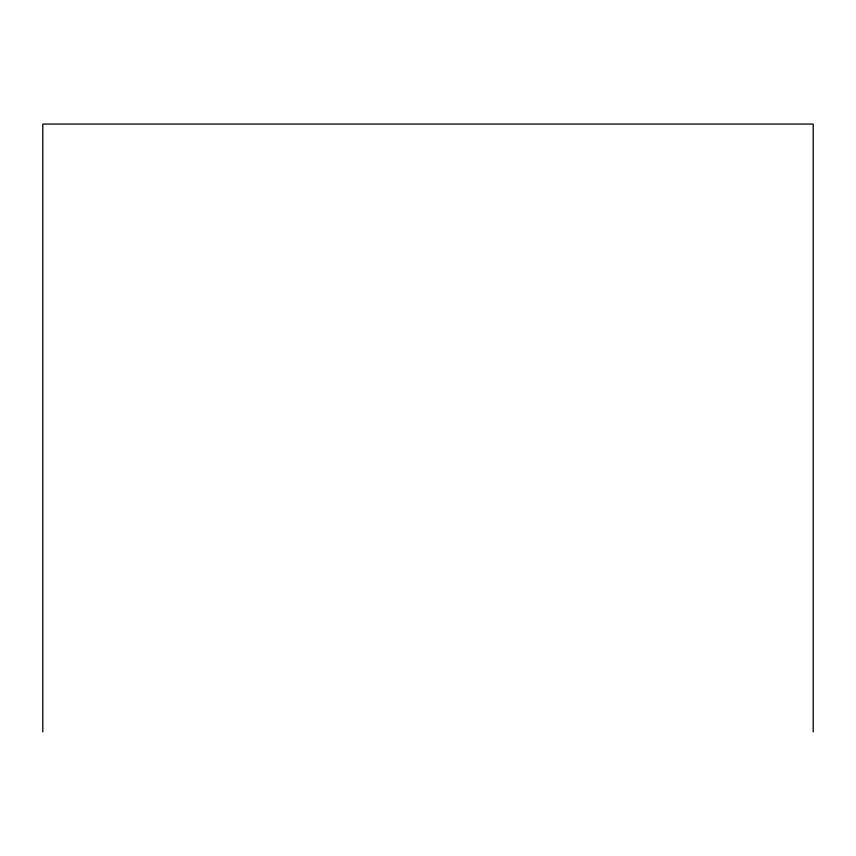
<?xml version="1.0" encoding="UTF-8"?>
<svg xmlns="http://www.w3.org/2000/svg" width="856" height="856" viewBox="0 0 856 856"><rect width="100%" height="100%" fill="white"/><g stroke="black" fill="none" stroke-linecap="round" stroke-linejoin="round"><path stroke-width="1.28" d="M813.2 731.944L813.2 124.056L42.8 124.056L42.8 731.944"/></g></svg>
